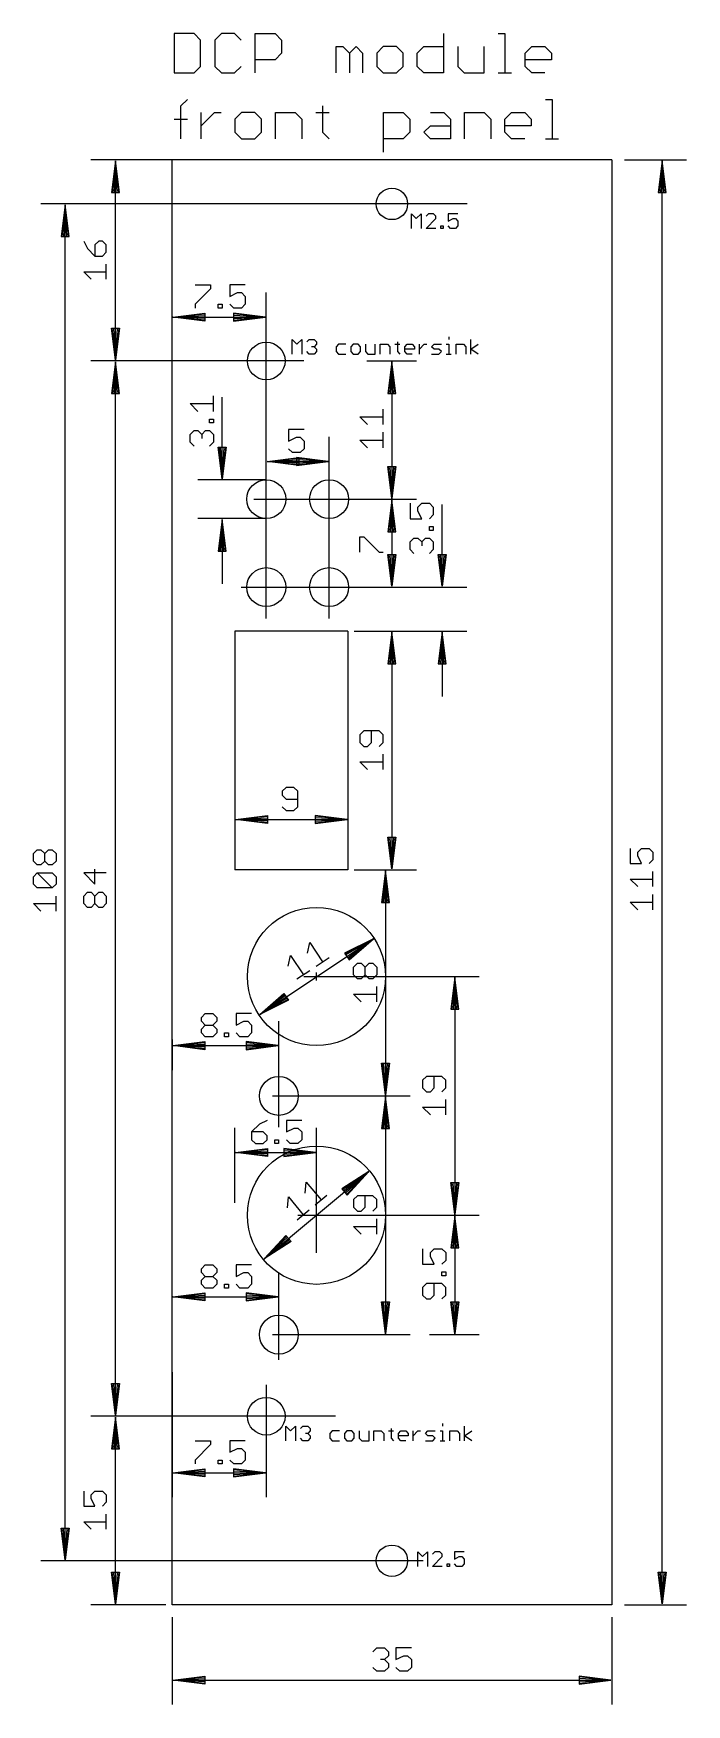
# Model space of a CAD drawing. Extents: x -11 to 144, y -8 to 125.
# Drawn here: x -11 to 41, y -8 to 125.1 of the extents above; entities that cross this region are included whole.
import ezdxf

# ---------------------------------------------------------------- set-up
doc = ezdxf.new("R2010")
doc.units = 0
doc.header["$MEASUREMENT"] = 0
for name, color, linetype, true_color in [('114', 253, 'Continuous', 0xadadad), ('20', 7, 'Continuous', 0xffffff), ('47', 140, 'Continuous', 0x00bfff)]:
    doc.layers.add(name, color=color, linetype=linetype, true_color=true_color)

msp = doc.modelspace()

# ---------------------------------------------------------------- linework, layer by layer
at = {"layer": '114'}
for p, q in [((0.1778, 125.0749), (0.1778, 121.9278)), ((1.7513, 125.0749), (0.1778, 125.0749)), ((2.2759, 124.5504), (1.7513, 125.0749)), ((3.9251, 125.0749), (3.4006, 124.5504)), ((4.9741, 125.0749), (3.9251, 125.0749)), ((5.4986, 124.5504), (4.9741, 125.0749)), ((6.6233, 121.9278), (6.6233, 125.0749)), ((6.6233, 125.0749), (8.1968, 125.0749)), ((8.1968, 125.0749), (8.7214, 124.5504)), ((21.6124, 125.0749), (21.6124, 121.9278)), ((25.9598, 125.0749), (26.4843, 125.0749)), ((26.4843, 125.0749), (26.4843, 121.9278)), ((2.2759, 122.4523), (2.2759, 124.5504)), ((3.4006, 124.5504), (3.4006, 122.4523)), ((8.7214, 124.5504), (8.7214, 123.5013)), ((13.0688, 121.9278), (13.0688, 124.0259)), ((13.0688, 124.0259), (13.5933, 124.0259)), ((13.5933, 124.0259), (14.1178, 123.5013)), ((14.1178, 123.5013), (14.6424, 124.0259)), ((14.6424, 124.0259), (15.1669, 123.5013)), ((16.8161, 124.0259), (16.2916, 123.5013)), ((17.8651, 124.0259), (16.8161, 124.0259)), ((18.3896, 123.5013), (17.8651, 124.0259)), ((19.5143, 123.5013), (20.0388, 124.0259)), ((20.0388, 124.0259), (21.6124, 124.0259)), ((22.7371, 124.0259), (22.7371, 122.4523)), ((24.8351, 121.9278), (24.8351, 124.0259)), ((28.1083, 123.5013), (28.6328, 124.0259)), ((28.6328, 124.0259), (29.6819, 124.0259)), ((29.6819, 124.0259), (30.2064, 123.5013)), ((1.7513, 121.9278), (2.2759, 122.4523)), ((3.4006, 122.4523), (3.9251, 121.9278)), ((4.9741, 121.9278), (5.4986, 122.4523)), ((8.1968, 122.9768), (6.6233, 122.9768)), ((8.7214, 123.5013), (8.1968, 122.9768)), ((14.1178, 123.5013), (14.1178, 121.9278)), ((15.1669, 123.5013), (15.1669, 121.9278)), ((16.2916, 123.5013), (16.2916, 122.4523)), ((16.2916, 122.4523), (16.8161, 121.9278)), ((17.8651, 121.9278), (18.3896, 122.4523)), ((18.3896, 122.4523), (18.3896, 123.5013)), ((19.5143, 122.4523), (19.5143, 123.5013)), ((20.0388, 121.9278), (19.5143, 122.4523)), ((22.7371, 122.4523), (23.2616, 121.9278)), ((28.1083, 122.4523), (28.1083, 123.5013)), ((30.2064, 122.9768), (28.1083, 122.9768)), ((28.6328, 121.9278), (28.1083, 122.4523)), ((30.2064, 123.5013), (30.2064, 122.9768)), ((0.1778, 121.9278), (1.7513, 121.9278)), ((3.9251, 121.9278), (4.9741, 121.9278)), ((16.8161, 121.9278), (17.8651, 121.9278)), ((21.6124, 121.9278), (20.0388, 121.9278)), ((23.2616, 121.9278), (24.8351, 121.9278)), ((25.9598, 121.9278), (27.0089, 121.9278)), ((29.6819, 121.9278), (28.6328, 121.9278)), ((0.7023, 119.3004), (1.2268, 119.8249)), ((29.7197, 119.8249), (30.2442, 119.8249)), ((30.2442, 119.8249), (30.2442, 116.6778)), ((0.7023, 116.6778), (0.7023, 119.3004)), ((2.3263, 116.6778), (2.3263, 118.7759)), ((2.3263, 117.7268), (3.3753, 118.7759)), ((3.3753, 118.7759), (3.8998, 118.7759)), ((5.5364, 118.7759), (5.0119, 118.2513)), ((6.5855, 118.7759), (5.5364, 118.7759)), ((7.11, 118.2513), (6.5855, 118.7759)), ((8.2347, 116.6778), (8.2347, 118.7759)), ((8.2347, 118.7759), (9.8082, 118.7759)), ((9.8082, 118.7759), (10.3327, 118.2513)), ((11.4574, 118.7759), (12.5065, 118.7759)), ((11.9819, 119.3004), (11.9819, 117.2023)), ((16.8287, 115.6288), (16.8287, 118.7759)), ((16.8287, 118.7759), (18.4022, 118.7759)), ((18.4022, 118.7759), (18.9267, 118.2513)), ((20.576, 118.7759), (21.625, 118.7759)), ((21.625, 118.7759), (22.1495, 118.2513)), ((23.2742, 116.6778), (23.2742, 118.7759)), ((23.2742, 118.7759), (24.8477, 118.7759)), ((24.8477, 118.7759), (25.3723, 118.2513)), ((26.4969, 118.2513), (27.0215, 118.7759)), ((27.0215, 118.7759), (28.0705, 118.7759)), ((28.0705, 118.7759), (28.595, 118.2513)), ((0.1778, 118.2513), (1.2268, 118.2513)), ((5.0119, 118.2513), (5.0119, 117.2023)), ((5.0119, 117.2023), (5.5364, 116.6778)), ((6.5855, 116.6778), (7.11, 117.2023)), ((7.11, 117.2023), (7.11, 118.2513)), ((10.3327, 118.2513), (10.3327, 116.6778)), ((11.9819, 117.2023), (12.5065, 116.6778)), ((18.9267, 117.2023), (18.4022, 116.6778)), ((18.9267, 118.2513), (18.9267, 117.2023)), ((20.0514, 117.2023), (20.576, 117.7268)), ((20.576, 116.6778), (20.0514, 117.2023)), ((20.576, 117.7268), (22.1495, 117.7268)), ((22.1495, 118.2513), (22.1495, 116.6778)), ((25.3723, 118.2513), (25.3723, 116.6778)), ((26.4969, 117.2023), (26.4969, 118.2513)), ((28.595, 117.7268), (26.4969, 117.7268)), ((27.0215, 116.6778), (26.4969, 117.2023)), ((28.595, 118.2513), (28.595, 117.7268)), ((5.5364, 116.6778), (6.5855, 116.6778)), ((18.4022, 116.6778), (16.8287, 116.6778)), ((22.1495, 116.6778), (20.576, 116.6778)), ((28.0705, 116.6778), (27.0215, 116.6778)), ((29.7197, 116.6778), (30.7687, 116.6778))]:
    msp.add_line(p, q, dxfattribs=at)
at = {"layer": '20'}
for p, q in [((0, 0), (0, 115)), ((35, 115), (0, 115)), ((35, 115), (35, 0)), ((14, 77.5), (5, 77.5)), ((5, 77.5), (5, 58.5)), ((14, 77.5), (14, 58.5)), ((14, 58.5), (5, 58.5)), ((35, 0), (0, 0))]:
    msp.add_line(p, q, dxfattribs=at)
for centre, radius in [((17.5, 111.5), 1.25), ((7.5, 99), 1.5), ((7.5, 88), 1.55), ((12.5, 88), 1.55), ((7.5, 81), 1.55), ((12.5, 81), 1.55), ((11.5, 50), 5.5), ((8.5, 40.5), 1.55), ((11.5, 31), 5.5), ((8.5, 21.5), 1.55), ((7.5, 15), 1.5), ((17.5, 3.5), 1.25)]:
    msp.add_circle(centre, radius, dxfattribs=at)
at = {"layer": '47'}
for p, q in [((6.5, 115), (-6.45, 115)), ((-4.5, 114.935), (-4.8192, 112.4)), ((-4.5, 114.935), (-4.76, 112.4)), ((-4.5, 114.935), (-4.63, 112.4)), ((-4.5, 99.065), (-4.5, 114.935)), ((-4.1808, 112.4), (-4.5, 114.935)), ((-4.37, 112.4), (-4.5, 114.935)), ((-4.24, 112.4), (-4.5, 114.935)), ((36, 115), (40.95, 115)), ((39, 114.935), (38.6808, 112.4)), ((39, 114.935), (38.74, 112.4)), ((39, 114.935), (38.87, 112.4)), ((39, 0.065), (39, 114.935)), ((39.3192, 112.4), (39, 114.935)), ((39.13, 112.4), (39, 114.935)), ((39.26, 112.4), (39, 114.935)), ((-4.8192, 112.4), (-4.1808, 112.4)), ((38.6808, 112.4), (39.3192, 112.4)), ((23.5, 111.5), (-10.45, 111.5)), ((-8.5, 111.435), (-8.8192, 108.9)), ((-8.5, 111.435), (-8.76, 108.9)), ((-8.5, 111.435), (-8.63, 108.9)), ((-8.5, 3.565), (-8.5, 111.435)), ((-8.1808, 108.9), (-8.5, 111.435)), ((-8.37, 108.9), (-8.5, 111.435)), ((-8.24, 108.9), (-8.5, 111.435)), ((19.0508, 109.5508), (19.0508, 110.7202)), ((19.0508, 110.7202), (19.4406, 110.3304)), ((19.4406, 110.3304), (19.8304, 110.7202)), ((19.8304, 110.7202), (19.8304, 109.5508)), ((20.4151, 110.7202), (20.2202, 110.5253)), ((20.8049, 110.7202), (20.4151, 110.7202)), ((20.9998, 110.5253), (20.8049, 110.7202)), ((20.9998, 110.3304), (20.9998, 110.5253)), ((22.7539, 110.7202), (21.9743, 110.7202)), ((21.9743, 110.7202), (21.9743, 110.1355)), ((20.2202, 109.5508), (20.9998, 110.3304)), ((20.9998, 109.5508), (20.2202, 109.5508)), ((21.3896, 109.5508), (21.3896, 109.7457)), ((21.3896, 109.7457), (21.5845, 109.7457)), ((21.5845, 109.5508), (21.3896, 109.5508)), ((21.5845, 109.7457), (21.5845, 109.5508)), ((21.9743, 110.1355), (22.3641, 110.3304)), ((22.1692, 109.5508), (21.9743, 109.7457)), ((22.559, 109.5508), (22.1692, 109.5508)), ((22.3641, 110.3304), (22.559, 110.3304)), ((22.559, 110.3304), (22.7539, 110.1355)), ((22.7539, 109.7457), (22.559, 109.5508)), ((22.7539, 110.1355), (22.7539, 109.7457)), ((-8.8192, 108.9), (-8.1808, 108.9)), ((-7.0299, 108.5488), (-6.7302, 107.9494)), ((-6.7302, 107.9494), (-6.1308, 107.3499)), ((-5.831, 108.5488), (-6.1308, 108.2491)), ((-6.1308, 108.2491), (-6.1308, 107.3499)), ((-5.5313, 108.5488), (-5.831, 108.5488)), ((-5.2316, 108.2491), (-5.5313, 108.5488)), ((-5.2316, 107.6496), (-5.2316, 108.2491)), ((-6.1308, 107.3499), (-5.5313, 107.3499)), ((-5.5313, 107.3499), (-5.2316, 107.6496)), ((-5.2316, 105.5083), (-5.2316, 106.7072)), ((-6.4305, 105.5083), (-7.0299, 106.1078)), ((-7.0299, 106.1078), (-5.2316, 106.1078)), ((0, 89.5), (0, 104.45)), ((1.8357, 105.0554), (3.0685, 105.0554)), ((3.0685, 104.7472), (1.8357, 103.5144)), ((3.0685, 105.0554), (3.0685, 104.7472)), ((5.8309, 105.0554), (4.5981, 105.0554)), ((4.5981, 105.0554), (4.5981, 104.1308)), ((4.5981, 104.1308), (5.2145, 104.439)), ((5.2145, 104.439), (5.5227, 104.439)), ((5.5227, 104.439), (5.8309, 104.1308)), ((5.8309, 104.1308), (5.8309, 103.5144)), ((7.5, 78.5), (7.5, 104.45)), ((0.065, 102.5), (2.6, 102.8192)), ((0.065, 102.5), (2.6, 102.76)), ((0.065, 102.5), (2.6, 102.63)), ((0.065, 102.5), (7.435, 102.5)), ((2.6, 102.1808), (0.065, 102.5)), ((2.6, 102.37), (0.065, 102.5)), ((2.6, 102.24), (0.065, 102.5)), ((1.8357, 103.5144), (1.8357, 103.2062)), ((2.6, 102.8192), (2.6, 102.1808)), ((3.6773, 103.2062), (3.6773, 103.5144)), ((3.6773, 103.5144), (3.9855, 103.5144)), ((3.9855, 103.2062), (3.6773, 103.2062)), ((3.9855, 103.5144), (3.9855, 103.2062)), ((4.9063, 103.2062), (4.5981, 103.5144)), ((7.435, 102.5), (4.9, 102.8192)), ((4.9, 102.8192), (4.9, 102.1808)), ((7.435, 102.5), (4.9, 102.76)), ((7.435, 102.5), (4.9, 102.63)), ((4.9, 102.1808), (7.435, 102.5)), ((4.9, 102.37), (7.435, 102.5)), ((4.9, 102.24), (7.435, 102.5)), ((5.5227, 103.2062), (4.9063, 103.2062)), ((5.8309, 103.5144), (5.5227, 103.2062)), ((-4.5, 99.065), (-4.8192, 101.6)), ((-4.8192, 101.6), (-4.1808, 101.6)), ((-4.5, 99.065), (-4.76, 101.6)), ((-4.5, 99.065), (-4.63, 101.6)), ((-4.1808, 101.6), (-4.5, 99.065)), ((-4.37, 101.6), (-4.5, 99.065)), ((-4.24, 101.6), (-4.5, 99.065)), ((9.5508, 99.5508), (9.5508, 100.7202)), ((9.5508, 100.7202), (9.9406, 100.3304)), ((9.9406, 100.3304), (10.3304, 100.7202)), ((10.3304, 100.7202), (10.3304, 99.5508)), ((10.7202, 100.5253), (10.9151, 100.7202)), ((10.9151, 100.7202), (11.3049, 100.7202)), ((11.3049, 100.1355), (11.11, 100.1355)), ((11.3049, 100.7202), (11.4998, 100.5253)), ((11.4998, 100.3304), (11.3049, 100.1355)), ((11.3049, 100.1355), (11.4998, 99.9406)), ((11.4998, 100.5253), (11.4998, 100.3304)), ((11.4998, 99.9406), (11.4998, 99.7457)), ((13.2539, 100.3304), (13.059, 100.1355)), ((13.059, 100.1355), (13.059, 99.7457)), ((13.8386, 100.3304), (13.2539, 100.3304)), ((14.4233, 100.3304), (14.2284, 100.1355)), ((14.2284, 100.1355), (14.2284, 99.7457)), ((14.8131, 100.3304), (14.4233, 100.3304)), ((15.008, 100.1355), (14.8131, 100.3304)), ((15.008, 99.7457), (15.008, 100.1355)), ((15.3978, 100.3304), (15.3978, 99.7457)), ((16.1774, 99.5508), (16.1774, 100.3304)), ((16.5672, 99.5508), (16.5672, 100.3304)), ((16.5672, 100.3304), (17.1519, 100.3304)), ((17.1519, 100.3304), (17.3468, 100.1355)), ((17.3468, 100.1355), (17.3468, 99.5508)), ((17.7366, 100.3304), (18.1264, 100.3304)), ((17.9315, 100.5253), (17.9315, 99.7457)), ((18.5162, 100.1355), (18.7111, 100.3304)), ((18.5162, 99.7457), (18.5162, 100.1355)), ((19.2958, 99.9406), (18.5162, 99.9406)), ((18.7111, 100.3304), (19.1009, 100.3304)), ((19.1009, 100.3304), (19.2958, 100.1355)), ((19.2958, 100.1355), (19.2958, 99.9406)), ((19.6856, 99.5508), (19.6856, 100.3304)), ((19.6856, 99.9406), (20.0754, 100.3304)), ((20.0754, 100.3304), (20.2703, 100.3304)), ((20.6601, 100.1355), (20.855, 100.3304)), ((20.855, 99.9406), (20.6601, 100.1355)), ((20.855, 100.3304), (21.4397, 100.3304)), ((21.2448, 99.9406), (20.855, 99.9406)), ((21.4397, 99.7457), (21.2448, 99.9406)), ((21.8295, 100.3304), (22.0244, 100.3304)), ((22.0244, 100.9151), (22.0244, 100.7202)), ((22.0244, 100.3304), (22.0244, 99.5508)), ((22.6091, 99.5508), (22.6091, 100.3304)), ((22.6091, 100.3304), (23.1938, 100.3304)), ((23.1938, 100.3304), (23.3887, 100.1355)), ((23.3887, 100.1355), (23.3887, 99.5508)), ((23.7785, 99.5508), (23.7785, 100.7202)), ((23.7785, 99.9406), (24.3632, 100.3304)), ((24.3632, 99.5508), (23.7785, 99.9406)), ((5, 99), (-6.45, 99)), ((10.5, 99), (-6.45, 99)), ((-4.5, 98.935), (-4.8192, 96.4)), ((-4.5, 98.935), (-4.76, 96.4)), ((-4.5, 98.935), (-4.63, 96.4)), ((-4.5, 15.065), (-4.5, 98.935)), ((-4.1808, 96.4), (-4.5, 98.935)), ((-4.37, 96.4), (-4.5, 98.935)), ((-4.24, 96.4), (-4.5, 98.935)), ((10.9151, 99.5508), (10.7202, 99.7457)), ((11.3049, 99.5508), (10.9151, 99.5508)), ((11.4998, 99.7457), (11.3049, 99.5508)), ((13.059, 99.7457), (13.2539, 99.5508)), ((13.2539, 99.5508), (13.8386, 99.5508)), ((14.2284, 99.7457), (14.4233, 99.5508)), ((14.4233, 99.5508), (14.8131, 99.5508)), ((14.8131, 99.5508), (15.008, 99.7457)), ((15.3978, 99.7457), (15.5927, 99.5508)), ((15.5, 99), (19.45, 99)), ((15.5927, 99.5508), (16.1774, 99.5508)), ((17.5, 98.935), (17.1808, 96.4)), ((17.5, 98.935), (17.24, 96.4)), ((17.5, 98.935), (17.37, 96.4)), ((17.5, 98.935), (17.5, 88.065)), ((17.8192, 96.4), (17.5, 98.935)), ((17.63, 96.4), (17.5, 98.935)), ((17.76, 96.4), (17.5, 98.935)), ((17.9315, 99.7457), (18.1264, 99.5508)), ((18.7111, 99.5508), (18.5162, 99.7457)), ((19.1009, 99.5508), (18.7111, 99.5508)), ((20.6601, 99.5508), (21.2448, 99.5508)), ((21.2448, 99.5508), (21.4397, 99.7457)), ((21.8295, 99.5508), (22.2193, 99.5508)), ((-4.8192, 96.4), (-4.1808, 96.4)), ((3.2938, 94.9886), (3.2938, 96.2213)), ((4, 89.615), (4, 96.1309)), ((17.1808, 96.4), (17.8192, 96.4)), ((2.061, 94.9886), (1.4446, 95.6049)), ((1.4446, 95.6049), (3.2938, 95.6049)), ((15.561, 93.9361), (14.9446, 94.5525)), ((14.9446, 94.5525), (16.7938, 94.5525)), ((16.7938, 93.9361), (16.7938, 95.1689)), ((1.4446, 93.1508), (1.7528, 93.459)), ((1.4446, 92.5344), (1.4446, 93.1508)), ((1.7528, 93.459), (2.061, 93.459)), ((2.061, 93.459), (2.3692, 93.1508)), ((2.3692, 93.1508), (2.6774, 93.459)), ((2.3692, 93.1508), (2.3692, 92.8426)), ((2.6774, 93.459), (2.9856, 93.459)), ((2.9856, 94.0678), (2.9856, 94.376)), ((2.9856, 94.376), (3.2938, 94.376)), ((3.2938, 94.0678), (2.9856, 94.0678)), ((2.9856, 93.459), (3.2938, 93.1508)), ((3.2938, 94.376), (3.2938, 94.0678)), ((3.2938, 93.1508), (3.2938, 92.5344)), ((10.5101, 93.5554), (9.2773, 93.5554)), ((9.2773, 93.5554), (9.2773, 92.6308)), ((16.7938, 92.0945), (16.7938, 93.3273)), ((1.7528, 92.2262), (1.4446, 92.5344)), ((3.2938, 92.5344), (2.9856, 92.2262)), ((4, 89.615), (3.6808, 92.15)), ((3.6808, 92.15), (4.3192, 92.15)), ((4, 89.615), (3.74, 92.15)), ((4, 89.615), (3.87, 92.15)), ((4.3192, 92.15), (4, 89.615)), ((4.13, 92.15), (4, 89.615)), ((4.26, 92.15), (4, 89.615)), ((7.5, 90), (7.5, 92.95)), ((9.2773, 92.6308), (9.8937, 92.939)), ((9.5855, 91.7062), (9.2773, 92.0144)), ((9.8937, 92.939), (10.2019, 92.939)), ((10.2019, 92.939), (10.5101, 92.6308)), ((10.5101, 92.0144), (10.2019, 91.7062)), ((10.5101, 92.6308), (10.5101, 92.0144)), ((12.5, 78.5), (12.5, 92.95)), ((15.561, 92.0945), (14.9446, 92.7109)), ((14.9446, 92.7109), (16.7938, 92.7109)), ((7.565, 91), (10.1, 91.3192)), ((7.565, 91), (10.1, 91.26)), ((7.565, 91), (10.1, 91.13)), ((7.565, 91), (12.435, 91)), ((10.1, 90.6808), (7.565, 91)), ((10.1, 90.87), (7.565, 91)), ((10.1, 90.74), (7.565, 91)), ((10.2019, 91.7062), (9.5855, 91.7062)), ((12.435, 91), (9.9, 91.3192)), ((9.9, 91.3192), (9.9, 90.6808)), ((12.435, 91), (9.9, 91.26)), ((12.435, 91), (9.9, 91.13)), ((9.9, 90.6808), (12.435, 91)), ((9.9, 90.87), (12.435, 91)), ((9.9, 90.74), (12.435, 91)), ((10.1, 91.3192), (10.1, 90.6808)), ((17.5, 88.065), (17.1808, 90.6)), ((17.1808, 90.6), (17.8192, 90.6)), ((17.5, 88.065), (17.24, 90.6)), ((17.5, 88.065), (17.37, 90.6)), ((17.8192, 90.6), (17.5, 88.065)), ((17.63, 90.6), (17.5, 88.065)), ((17.76, 90.6), (17.5, 88.065)), ((7.5, 89.55), (2.05, 89.55)), ((6.5, 88), (19.45, 88)), ((7.1808, 88), (7.8192, 88)), ((7.5, 87.6808), (7.5, 88.3192)), ((15.5, 88), (19.45, 88)), ((17.5, 87.935), (17.1808, 85.4)), ((17.5, 87.935), (17.24, 85.4)), ((17.5, 87.935), (17.37, 85.4)), ((17.5, 87.935), (17.5, 81.065)), ((17.8192, 85.4), (17.5, 87.935)), ((17.63, 85.4), (17.5, 87.935)), ((17.76, 85.4), (17.5, 87.935)), ((18.9446, 87.6713), (18.9446, 86.4386)), ((19.561, 87.3631), (19.8692, 87.6713)), ((19.561, 87.0549), (19.561, 87.3631)), ((19.8692, 86.4386), (19.561, 87.0549)), ((19.8692, 87.6713), (20.4856, 87.6713)), ((20.4856, 87.6713), (20.7938, 87.3631)), ((20.7938, 86.7468), (20.4856, 86.4386)), ((20.7938, 87.3631), (20.7938, 86.7468)), ((21.5, 81.065), (21.5, 87.5809)), ((7.5, 86.45), (2.05, 86.45)), ((4, 86.385), (3.6808, 83.85)), ((4, 86.385), (3.74, 83.85)), ((4, 86.385), (3.87, 83.85)), ((4, 86.385), (4, 81.25)), ((4.3192, 83.85), (4, 86.385)), ((4.13, 83.85), (4, 86.385)), ((4.26, 83.85), (4, 86.385)), ((17.1808, 85.4), (17.8192, 85.4)), ((18.9446, 86.4386), (19.8692, 86.4386)), ((20.4856, 85.5178), (20.4856, 85.826)), ((20.4856, 85.826), (20.7938, 85.826)), ((20.7938, 85.5178), (20.4856, 85.5178)), ((20.7938, 85.826), (20.7938, 85.5178)), ((3.6808, 83.85), (4.3192, 83.85)), ((14.9446, 83.7773), (14.9446, 85.0101)), ((14.9446, 85.0101), (15.2528, 85.0101)), ((15.2528, 85.0101), (16.4856, 83.7773)), ((18.9446, 84.6008), (19.2528, 84.909)), ((18.9446, 83.9844), (18.9446, 84.6008)), ((19.2528, 83.6762), (18.9446, 83.9844)), ((19.2528, 84.909), (19.561, 84.909)), ((19.561, 84.909), (19.8692, 84.6008)), ((19.8692, 84.6008), (20.1774, 84.909)), ((19.8692, 84.6008), (19.8692, 84.2926)), ((20.1774, 84.909), (20.4856, 84.909)), ((20.4856, 84.909), (20.7938, 84.6008)), ((20.7938, 83.9844), (20.4856, 83.6762)), ((20.7938, 84.6008), (20.7938, 83.9844)), ((16.4856, 83.7773), (16.7938, 83.7773)), ((17.5, 81.065), (17.1808, 83.6)), ((17.1808, 83.6), (17.8192, 83.6)), ((17.5, 81.065), (17.24, 83.6)), ((17.5, 81.065), (17.37, 83.6)), ((17.8192, 83.6), (17.5, 81.065)), ((17.63, 83.6), (17.5, 81.065)), ((17.76, 83.6), (17.5, 81.065)), ((21.5, 81.065), (21.1808, 83.6)), ((21.1808, 83.6), (21.8192, 83.6)), ((21.5, 81.065), (21.24, 83.6)), ((21.5, 81.065), (21.37, 83.6)), ((21.8192, 83.6), (21.5, 81.065)), ((21.63, 83.6), (21.5, 81.065)), ((21.76, 83.6), (21.5, 81.065)), ((5.5, 81), (19.45, 81)), ((15.5, 81), (23.45, 81)), ((14.5, 77.5), (23.45, 77.5)), ((15.5, 77.5), (19.45, 77.5)), ((17.5, 77.435), (17.1808, 74.9)), ((17.5, 77.435), (17.24, 74.9)), ((17.5, 77.435), (17.37, 74.9)), ((17.5, 77.435), (17.5, 58.565)), ((17.8192, 74.9), (17.5, 77.435)), ((17.63, 74.9), (17.5, 77.435)), ((17.76, 74.9), (17.5, 77.435)), ((21.5, 77.435), (21.1808, 74.9)), ((21.5, 77.435), (21.24, 74.9)), ((21.5, 77.435), (21.37, 74.9)), ((21.5, 77.435), (21.5, 72.3)), ((21.8192, 74.9), (21.5, 77.435)), ((21.63, 74.9), (21.5, 77.435)), ((21.76, 74.9), (21.5, 77.435)), ((17.1808, 74.9), (17.8192, 74.9)), ((21.1808, 74.9), (21.8192, 74.9)), ((15.2528, 69.5573), (14.9446, 69.2491)), ((14.9446, 69.2491), (14.9446, 68.6327)), ((16.4856, 69.5573), (15.2528, 69.5573)), ((15.8692, 68.6327), (15.8692, 69.5573)), ((16.7938, 69.2491), (16.4856, 69.5573)), ((16.7938, 68.6327), (16.7938, 69.2491)), ((14.9446, 68.6327), (15.2528, 68.3245)), ((15.2528, 68.3245), (15.561, 68.3245)), ((15.561, 68.3245), (15.8692, 68.6327)), ((16.4856, 68.3245), (16.7938, 68.6327)), ((15.561, 66.4829), (14.9446, 67.0993)), ((14.9446, 67.0993), (16.7938, 67.0993)), ((16.7938, 66.4829), (16.7938, 67.7157)), ((5, 65.5), (5, 60.55)), ((14, 65.5), (14, 60.55)), ((9.0855, 65.0554), (8.7773, 64.7472)), ((8.7773, 64.7472), (8.7773, 64.439)), ((8.7773, 64.439), (9.0855, 64.1308)), ((9.7019, 65.0554), (9.0855, 65.0554)), ((9.0855, 64.1308), (10.0101, 64.1308)), ((10.0101, 64.7472), (9.7019, 65.0554)), ((10.0101, 63.5144), (10.0101, 64.7472)), ((5.065, 62.5), (7.6, 62.8192)), ((5.065, 62.5), (7.6, 62.76)), ((5.065, 62.5), (7.6, 62.63)), ((7.6, 62.8192), (7.6, 62.1808)), ((8.7773, 63.5144), (9.0855, 63.2062)), ((9.0855, 63.2062), (9.7019, 63.2062)), ((9.7019, 63.2062), (10.0101, 63.5144)), ((13.935, 62.5), (11.4, 62.8192)), ((11.4, 62.8192), (11.4, 62.1808)), ((13.935, 62.5), (11.4, 62.76)), ((13.935, 62.5), (11.4, 62.63)), ((5.065, 62.5), (13.935, 62.5)), ((7.6, 62.1808), (5.065, 62.5)), ((7.6, 62.37), (5.065, 62.5)), ((7.6, 62.24), (5.065, 62.5)), ((11.4, 62.1808), (13.935, 62.5)), ((11.4, 62.37), (13.935, 62.5)), ((11.4, 62.24), (13.935, 62.5)), ((-11.0299, 59.7918), (-10.7302, 60.0915)), ((-10.7302, 60.0915), (-10.4305, 60.0915)), ((-10.4305, 60.0915), (-10.1308, 59.7918)), ((-10.1308, 59.7918), (-9.831, 60.0915)), ((-9.831, 60.0915), (-9.5313, 60.0915)), ((-9.5313, 60.0915), (-9.2316, 59.7918)), ((17.5, 58.565), (17.1808, 61.1)), ((17.1808, 61.1), (17.8192, 61.1)), ((17.5, 58.565), (17.24, 61.1)), ((17.5, 58.565), (17.37, 61.1)), ((17.8192, 61.1), (17.5, 58.565)), ((17.63, 61.1), (17.5, 58.565)), ((17.76, 61.1), (17.5, 58.565)), ((36.4701, 60.2031), (36.4701, 59.0042)), ((37.0695, 59.9034), (37.3692, 60.2031)), ((37.0695, 59.6036), (37.0695, 59.9034)), ((37.3692, 60.2031), (37.9687, 60.2031)), ((37.9687, 60.2031), (38.2684, 59.9034)), ((38.2684, 59.9034), (38.2684, 59.3039)), ((-11.0299, 59.1923), (-11.0299, 59.7918)), ((-10.7302, 58.8926), (-11.0299, 59.1923)), ((-10.4305, 58.8926), (-10.7302, 58.8926)), ((-10.1308, 59.1923), (-10.4305, 58.8926)), ((-10.1308, 59.1923), (-10.1308, 59.7918)), ((-9.831, 58.8926), (-10.1308, 59.1923)), ((-9.5313, 58.8926), (-9.831, 58.8926)), ((-9.2316, 59.1923), (-9.5313, 58.8926)), ((-9.2316, 59.7918), (-9.2316, 59.1923)), ((-6.1308, 57.3499), (-6.1308, 58.5488)), ((36.4701, 59.0042), (37.3692, 59.0042)), ((37.3692, 59.0042), (37.0695, 59.6036)), ((38.2684, 59.3039), (37.9687, 59.0042)), ((-11.0299, 57.9502), (-10.7302, 58.2499)), ((-11.0299, 57.3508), (-11.0299, 57.9502)), ((-10.7302, 57.051), (-11.0299, 57.3508)), ((-10.7302, 58.2499), (-9.5313, 58.2499)), ((-9.5313, 57.051), (-10.7302, 58.2499)), ((-9.5313, 58.2499), (-9.2316, 57.9502)), ((-9.2316, 57.3508), (-9.5313, 57.051)), ((-9.2316, 57.9502), (-9.2316, 57.3508)), ((-5.2316, 58.2491), (-7.0299, 58.2491)), ((-7.0299, 58.2491), (-6.1308, 57.3499)), ((14.5, 58.5), (19.45, 58.5)), ((15.5, 58.5), (18.95, 58.5)), ((17, 58.435), (16.6808, 55.9)), ((17, 58.435), (16.74, 55.9)), ((17, 58.435), (16.87, 55.9)), ((17, 58.435), (17, 40.565)), ((17.3192, 55.9), (17, 58.435)), ((17.13, 55.9), (17, 58.435)), ((17.26, 55.9), (17, 58.435)), ((37.0695, 57.1626), (36.4701, 57.7621)), ((36.4701, 57.7621), (38.2684, 57.7621)), ((38.2684, 57.1626), (38.2684, 58.3615)), ((-9.5313, 57.051), (-10.7302, 57.051)), ((-9.2316, 55.2095), (-9.2316, 56.4084)), ((-7.0299, 56.4075), (-6.7302, 56.7072)), ((-7.0299, 55.8081), (-7.0299, 56.4075)), ((-6.7302, 56.7072), (-6.4305, 56.7072)), ((-6.4305, 56.7072), (-6.1308, 56.4075)), ((-6.1308, 56.4075), (-5.831, 56.7072)), ((-6.1308, 55.8081), (-6.1308, 56.4075)), ((-5.831, 56.7072), (-5.5313, 56.7072)), ((-5.5313, 56.7072), (-5.2316, 56.4075)), ((-5.2316, 56.4075), (-5.2316, 55.8081)), ((16.6808, 55.9), (17.3192, 55.9)), ((37.0695, 55.321), (36.4701, 55.9205)), ((36.4701, 55.9205), (38.2684, 55.9205)), ((38.2684, 55.321), (38.2684, 56.5199)), ((-10.4305, 55.2095), (-11.0299, 55.8089)), ((-11.0299, 55.8089), (-9.2316, 55.8089)), ((-6.7302, 55.5083), (-7.0299, 55.8081)), ((-6.4305, 55.5083), (-6.7302, 55.5083)), ((-6.1308, 55.8081), (-6.4305, 55.5083)), ((-5.831, 55.5083), (-6.1308, 55.8081)), ((-5.5313, 55.5083), (-5.831, 55.5083)), ((-5.2316, 55.8081), (-5.5313, 55.5083)), ((6.9778, 46.9852), (16.0222, 53.0148)), ((10.7869, 51.8554), (10.9577, 52.7102)), ((10.9577, 52.7102), (11.9837, 51.1718)), ((16.0222, 53.0148), (13.7359, 51.8743)), ((16.0222, 53.0148), (13.7687, 51.825)), ((16.0222, 53.0148), (13.8408, 51.7168)), ((13.9851, 51.5005), (16.0222, 53.0148)), ((14.0572, 51.3923), (16.0222, 53.0148)), ((14.09, 51.343), (16.0222, 53.0148)), ((16.0763, 53.0509), (16.0763, 53.0509)), ((9.2548, 50.8336), (9.4256, 51.6884)), ((9.4256, 51.6884), (10.4516, 50.15)), ((11.4709, 50.8298), (12.4965, 51.5138)), ((13.7359, 51.8743), (14.09, 51.343)), ((14.4446, 50.7491), (14.7528, 51.0573)), ((14.4446, 50.1327), (14.4446, 50.7491)), ((14.7528, 51.0573), (15.061, 51.0573)), ((15.061, 51.0573), (15.3692, 50.7491)), ((15.3692, 50.7491), (15.6774, 51.0573)), ((15.3692, 50.1327), (15.3692, 50.7491)), ((15.6774, 51.0573), (15.9856, 51.0573)), ((15.9856, 51.0573), (16.2938, 50.7491)), ((16.2938, 50.7491), (16.2938, 50.1327)), ((9.9388, 49.808), (10.9644, 50.492)), ((10.5, 50), (24.45, 50)), ((11.1808, 50), (11.8192, 50)), ((11.5, 49.6808), (11.5, 50.3192)), ((14.7528, 49.8245), (14.4446, 50.1327)), ((15.061, 49.8245), (14.7528, 49.8245)), ((15.3692, 50.1327), (15.061, 49.8245)), ((15.6774, 49.8245), (15.3692, 50.1327)), ((15.9856, 49.8245), (15.6774, 49.8245)), ((16.2938, 50.1327), (15.9856, 49.8245)), ((22.5, 49.935), (22.1808, 47.4)), ((22.5, 49.935), (22.24, 47.4)), ((22.5, 49.935), (22.37, 47.4)), ((22.5, 49.935), (22.5, 31.065)), ((22.8192, 47.4), (22.5, 49.935)), ((22.63, 47.4), (22.5, 49.935)), ((22.76, 47.4), (22.5, 49.935)), ((6.9778, 46.9852), (8.91, 48.657)), ((6.9778, 46.9852), (8.9428, 48.6077)), ((6.9778, 46.9852), (9.0149, 48.4995)), ((9.1592, 48.2832), (6.9778, 46.9852)), ((9.2313, 48.175), (6.9778, 46.9852)), ((9.2641, 48.1257), (6.9778, 46.9852)), ((8.91, 48.657), (9.2641, 48.1257)), ((15.061, 47.9829), (14.4446, 48.5993)), ((14.4446, 48.5993), (16.2938, 48.5993)), ((16.2938, 47.9829), (16.2938, 49.2157)), ((2.3357, 46.7472), (2.6439, 47.0554)), ((2.3357, 46.439), (2.3357, 46.7472)), ((2.6439, 47.0554), (3.2603, 47.0554)), ((3.2603, 47.0554), (3.5685, 46.7472)), ((3.5685, 46.7472), (3.5685, 46.439)), ((6.3309, 47.0554), (5.0981, 47.0554)), ((5.0981, 47.0554), (5.0981, 46.1308)), ((6.9237, 46.9492), (6.9237, 46.9492)), ((22.1808, 47.4), (22.8192, 47.4)), ((2.6439, 46.1308), (2.3357, 46.439)), ((2.3357, 45.8226), (2.6439, 46.1308)), ((2.3357, 45.5144), (2.3357, 45.8226)), ((2.6439, 45.2062), (2.3357, 45.5144)), ((2.6439, 46.1308), (3.2603, 46.1308)), ((3.5685, 46.439), (3.2603, 46.1308)), ((3.2603, 46.1308), (3.5685, 45.8226)), ((3.5685, 45.5144), (3.2603, 45.2062)), ((3.5685, 45.8226), (3.5685, 45.5144)), ((4.1773, 45.2062), (4.1773, 45.5144)), ((4.1773, 45.5144), (4.4855, 45.5144)), ((4.4855, 45.5144), (4.4855, 45.2062)), ((5.0981, 46.1308), (5.7145, 46.439)), ((5.4063, 45.2062), (5.0981, 45.5144)), ((5.7145, 46.439), (6.0227, 46.439)), ((6.0227, 46.439), (6.3309, 46.1308)), ((6.3309, 45.5144), (6.0227, 45.2062)), ((6.3309, 46.1308), (6.3309, 45.5144)), ((8.5, 38), (8.5, 46.45)), ((0, 45), (0, 42.55)), ((0.065, 44.5), (2.6, 44.8192)), ((0.065, 44.5), (2.6, 44.76)), ((0.065, 44.5), (2.6, 44.63)), ((0.065, 44.5), (8.435, 44.5)), ((2.6, 44.1808), (0.065, 44.5)), ((2.6, 44.37), (0.065, 44.5)), ((2.6, 44.24), (0.065, 44.5)), ((2.6, 44.8192), (2.6, 44.1808)), ((3.2603, 45.2062), (2.6439, 45.2062)), ((4.4855, 45.2062), (4.1773, 45.2062)), ((6.0227, 45.2062), (5.4063, 45.2062)), ((8.435, 44.5), (5.9, 44.8192)), ((5.9, 44.8192), (5.9, 44.1808)), ((8.435, 44.5), (5.9, 44.76)), ((8.435, 44.5), (5.9, 44.63)), ((5.9, 44.1808), (8.435, 44.5)), ((5.9, 44.37), (8.435, 44.5)), ((5.9, 44.24), (8.435, 44.5)), ((17, 40.565), (16.6808, 43.1)), ((16.6808, 43.1), (17.3192, 43.1)), ((17, 40.565), (16.74, 43.1)), ((17, 40.565), (16.87, 43.1)), ((17.3192, 43.1), (17, 40.565)), ((17.13, 43.1), (17, 40.565)), ((17.26, 43.1), (17, 40.565)), ((20.2528, 42.0573), (19.9446, 41.7491)), ((19.9446, 41.7491), (19.9446, 41.1327)), ((21.4856, 42.0573), (20.2528, 42.0573)), ((20.8692, 41.1327), (20.8692, 42.0573)), ((21.7938, 41.7491), (21.4856, 42.0573)), ((21.7938, 41.1327), (21.7938, 41.7491)), ((8, 40.5), (18.95, 40.5)), ((15.5, 40.5), (18.95, 40.5)), ((17, 40.435), (16.6808, 37.9)), ((17, 40.435), (16.74, 37.9)), ((17, 40.435), (16.87, 37.9)), ((17, 40.435), (17, 21.565)), ((17.3192, 37.9), (17, 40.435)), ((17.13, 37.9), (17, 40.435)), ((17.26, 37.9), (17, 40.435)), ((19.9446, 41.1327), (20.2528, 40.8245)), ((20.2528, 40.8245), (20.561, 40.8245)), ((20.561, 40.8245), (20.8692, 41.1327)), ((21.4856, 40.8245), (21.7938, 41.1327)), ((21.7938, 38.9829), (21.7938, 40.2157)), ((20.561, 38.9829), (19.9446, 39.5993)), ((19.9446, 39.5993), (21.7938, 39.5993)), ((5, 32), (5, 37.95)), ((6.9521, 38.2472), (6.3357, 37.6308)), ((6.3357, 37.6308), (6.3357, 37.0144)), ((7.2603, 37.6308), (6.3357, 37.6308)), ((7.5685, 38.5554), (6.9521, 38.2472)), ((7.5685, 37.3226), (7.2603, 37.6308)), ((7.5685, 37.0144), (7.5685, 37.3226)), ((10.3309, 38.5554), (9.0981, 38.5554)), ((9.0981, 38.5554), (9.0981, 37.6308)), ((9.0981, 37.6308), (9.7145, 37.939)), ((9.7145, 37.939), (10.0227, 37.939)), ((10.0227, 37.939), (10.3309, 37.6308)), ((10.3309, 37.6308), (10.3309, 37.0144)), ((11.5, 28), (11.5, 37.95)), ((16.6808, 37.9), (17.3192, 37.9)), ((5.065, 36), (7.6, 36.3192)), ((5.065, 36), (7.6, 36.26)), ((5.065, 36), (7.6, 36.13)), ((5.065, 36), (11.435, 36)), ((7.6, 35.6808), (5.065, 36)), ((7.6, 35.87), (5.065, 36)), ((7.6, 35.74), (5.065, 36)), ((6.3357, 37.0144), (6.6439, 36.7062)), ((6.6439, 36.7062), (7.2603, 36.7062)), ((7.2603, 36.7062), (7.5685, 37.0144)), ((7.6, 36.3192), (7.6, 35.6808)), ((8.1773, 36.7062), (8.1773, 37.0144)), ((8.1773, 37.0144), (8.4855, 37.0144)), ((8.4855, 36.7062), (8.1773, 36.7062)), ((8.4855, 37.0144), (8.4855, 36.7062)), ((11.435, 36), (8.9, 36.3192)), ((8.9, 36.3192), (8.9, 35.6808)), ((11.435, 36), (8.9, 36.26)), ((11.435, 36), (8.9, 36.13)), ((8.9, 35.6808), (11.435, 36)), ((8.9, 35.87), (11.435, 36)), ((8.9, 35.74), (11.435, 36)), ((9.4063, 36.7062), (9.0981, 37.0144)), ((10.0227, 36.7062), (9.4063, 36.7062)), ((10.3309, 37.0144), (10.0227, 36.7062)), ((7.3247, 27.5206), (15.6753, 34.4794)), ((10.5939, 32.7687), (10.6729, 33.6368)), ((10.6729, 33.6368), (11.8566, 32.2161)), ((15.6753, 34.4794), (13.5235, 33.1018)), ((15.6753, 34.4794), (13.5614, 33.0563)), ((15.6753, 34.4794), (13.6446, 32.9564)), ((13.8111, 32.7567), (15.6753, 34.4794)), ((13.8943, 32.6568), (15.6753, 34.4794)), ((13.9322, 32.6113), (15.6753, 34.4794)), ((15.7252, 34.521), (15.7252, 34.521)), ((22.5, 31.065), (22.1808, 33.6)), ((22.1808, 33.6), (22.8192, 33.6)), ((22.5, 31.065), (22.24, 33.6)), ((22.5, 31.065), (22.37, 33.6)), ((22.8192, 33.6), (22.5, 31.065)), ((22.63, 33.6), (22.5, 31.065)), ((22.76, 33.6), (22.5, 31.065)), ((9.1791, 31.5899), (9.2581, 32.458)), ((9.2581, 32.458), (10.4417, 31.0373)), ((11.383, 31.8215), (12.3302, 32.6107)), ((13.5235, 33.1018), (13.9322, 32.6113)), ((14.7528, 32.5573), (14.4446, 32.2491)), ((14.4446, 32.2491), (14.4446, 31.6327)), ((15.9856, 32.5573), (14.7528, 32.5573)), ((15.3692, 31.6327), (15.3692, 32.5573)), ((16.2938, 32.2491), (15.9856, 32.5573)), ((16.2938, 31.6327), (16.2938, 32.2491)), ((9.9682, 30.6427), (10.9153, 31.4319)), ((10, 31), (24.45, 31)), ((11.1808, 31), (11.8192, 31)), ((11.5, 30.6808), (11.5, 31.3192)), ((14.4446, 31.6327), (14.7528, 31.3245)), ((14.7528, 31.3245), (15.061, 31.3245)), ((15.061, 31.3245), (15.3692, 31.6327)), ((15.9856, 31.3245), (16.2938, 31.6327)), ((16.2938, 29.4829), (16.2938, 30.7157)), ((20, 31), (24.45, 31)), ((22.5, 30.935), (22.1808, 28.4)), ((22.5, 30.935), (22.24, 28.4)), ((22.5, 30.935), (22.37, 28.4)), ((22.5, 30.935), (22.5, 21.565)), ((22.8192, 28.4), (22.5, 30.935)), ((22.63, 28.4), (22.5, 30.935)), ((22.76, 28.4), (22.5, 30.935)), ((7.3247, 27.5206), (9.0678, 29.3887)), ((7.3247, 27.5206), (9.1057, 29.3432)), ((9.0678, 29.3887), (9.4765, 28.8982)), ((15.061, 29.4829), (14.4446, 30.0993)), ((14.4446, 30.0993), (16.2938, 30.0993)), ((7.3247, 27.5206), (9.1889, 29.2433)), ((9.3554, 29.0436), (7.3247, 27.5206)), ((9.4386, 28.9437), (7.3247, 27.5206)), ((9.4765, 28.8982), (7.3247, 27.5206)), ((19.9446, 28.3309), (19.9446, 27.0981)), ((20.561, 28.0227), (20.8692, 28.3309)), ((20.561, 27.7145), (20.561, 28.0227)), ((20.8692, 28.3309), (21.4856, 28.3309)), ((21.4856, 28.3309), (21.7938, 28.0227)), ((21.7938, 28.0227), (21.7938, 27.4063)), ((22.1808, 28.4), (22.8192, 28.4)), ((2.3357, 26.7472), (2.6439, 27.0554)), ((2.3357, 26.439), (2.3357, 26.7472)), ((2.6439, 27.0554), (3.2603, 27.0554)), ((3.2603, 27.0554), (3.5685, 26.7472)), ((3.5685, 26.7472), (3.5685, 26.439)), ((6.3309, 27.0554), (5.0981, 27.0554)), ((5.0981, 27.0554), (5.0981, 26.1308)), ((7.2748, 27.479), (7.2748, 27.479)), ((19.9446, 27.0981), (20.8692, 27.0981)), ((20.8692, 27.0981), (20.561, 27.7145)), ((21.7938, 27.4063), (21.4856, 27.0981)), ((0, 20.5), (0, 26.45)), ((2.6439, 26.1308), (2.3357, 26.439)), ((2.3357, 25.8226), (2.6439, 26.1308)), ((2.3357, 25.5144), (2.3357, 25.8226)), ((2.6439, 25.2062), (2.3357, 25.5144)), ((2.6439, 26.1308), (3.2603, 26.1308)), ((3.5685, 26.439), (3.2603, 26.1308)), ((3.2603, 26.1308), (3.5685, 25.8226)), ((3.5685, 25.5144), (3.2603, 25.2062)), ((3.5685, 25.8226), (3.5685, 25.5144)), ((4.1773, 25.2062), (4.1773, 25.5144)), ((4.1773, 25.5144), (4.4855, 25.5144)), ((4.4855, 25.5144), (4.4855, 25.2062)), ((5.0981, 26.1308), (5.7145, 26.439)), ((5.4063, 25.2062), (5.0981, 25.5144)), ((5.7145, 26.439), (6.0227, 26.439)), ((6.0227, 26.439), (6.3309, 26.1308)), ((6.3309, 25.5144), (6.0227, 25.2062)), ((6.3309, 26.1308), (6.3309, 25.5144)), ((8.5, 19.5), (8.5, 26.45)), ((20.2528, 25.5685), (19.9446, 25.2603)), ((21.4856, 25.5685), (20.2528, 25.5685)), ((20.8692, 24.6439), (20.8692, 25.5685)), ((21.4856, 26.1773), (21.4856, 26.4855)), ((21.4856, 26.4855), (21.7938, 26.4855)), ((21.7938, 26.1773), (21.4856, 26.1773)), ((21.7938, 25.2603), (21.4856, 25.5685)), ((21.7938, 26.4855), (21.7938, 26.1773)), ((0.065, 24.5), (2.6, 24.8192)), ((0.065, 24.5), (2.6, 24.76)), ((0.065, 24.5), (2.6, 24.63)), ((0.065, 24.5), (8.435, 24.5)), ((2.6, 24.1808), (0.065, 24.5)), ((2.6, 24.37), (0.065, 24.5)), ((2.6, 24.24), (0.065, 24.5)), ((2.6, 24.8192), (2.6, 24.1808)), ((3.2603, 25.2062), (2.6439, 25.2062)), ((4.4855, 25.2062), (4.1773, 25.2062)), ((6.0227, 25.2062), (5.4063, 25.2062)), ((8.435, 24.5), (5.9, 24.8192)), ((5.9, 24.8192), (5.9, 24.1808)), ((8.435, 24.5), (5.9, 24.76)), ((8.435, 24.5), (5.9, 24.63)), ((5.9, 24.1808), (8.435, 24.5)), ((5.9, 24.37), (8.435, 24.5)), ((5.9, 24.24), (8.435, 24.5)), ((17, 21.565), (16.6808, 24.1)), ((16.6808, 24.1), (17.3192, 24.1)), ((17, 21.565), (16.74, 24.1)), ((17, 21.565), (16.87, 24.1)), ((17.3192, 24.1), (17, 21.565)), ((17.13, 24.1), (17, 21.565)), ((17.26, 24.1), (17, 21.565)), ((19.9446, 25.2603), (19.9446, 24.6439)), ((19.9446, 24.6439), (20.2528, 24.3357)), ((20.2528, 24.3357), (20.561, 24.3357)), ((20.561, 24.3357), (20.8692, 24.6439)), ((21.4856, 24.3357), (21.7938, 24.6439)), ((21.7938, 24.6439), (21.7938, 25.2603)), ((22.5, 21.565), (22.1808, 24.1)), ((22.1808, 24.1), (22.8192, 24.1)), ((22.5, 21.565), (22.24, 24.1)), ((22.5, 21.565), (22.37, 24.1)), ((22.8192, 24.1), (22.5, 21.565)), ((22.63, 24.1), (22.5, 21.565)), ((22.76, 24.1), (22.5, 21.565)), ((8, 21.5), (18.95, 21.5)), ((20.5, 21.5), (24.45, 21.5)), ((-4.5, 15.065), (-4.8192, 17.6)), ((-4.8192, 17.6), (-4.1808, 17.6)), ((-4.5, 15.065), (-4.76, 17.6)), ((-4.5, 15.065), (-4.63, 17.6)), ((-4.1808, 17.6), (-4.5, 15.065)), ((-4.37, 17.6), (-4.5, 15.065)), ((-4.24, 17.6), (-4.5, 15.065)), ((0, 18.5), (0, 8.55)), ((7.5, 17.5), (7.5, 8.55)), ((1, 15), (-6.45, 15)), ((13, 15), (-6.45, 15)), ((-4.5, 14.935), (-4.8192, 12.4)), ((-4.5, 14.935), (-4.76, 12.4)), ((-4.5, 14.935), (-4.63, 12.4)), ((-4.5, 0.065), (-4.5, 14.935)), ((-4.1808, 12.4), (-4.5, 14.935)), ((-4.37, 12.4), (-4.5, 14.935)), ((-4.24, 12.4), (-4.5, 14.935)), ((9.0508, 13.0508), (9.0508, 14.2202)), ((9.0508, 14.2202), (9.4406, 13.8304)), ((9.4406, 13.8304), (9.8304, 14.2202)), ((9.8304, 14.2202), (9.8304, 13.0508)), ((10.2202, 14.0253), (10.4151, 14.2202)), ((10.4151, 14.2202), (10.8049, 14.2202)), ((10.8049, 13.6355), (10.61, 13.6355)), ((10.8049, 14.2202), (10.9998, 14.0253)), ((10.9998, 13.8304), (10.8049, 13.6355)), ((10.8049, 13.6355), (10.9998, 13.4406)), ((10.9998, 14.0253), (10.9998, 13.8304)), ((10.9998, 13.4406), (10.9998, 13.2457)), ((12.7539, 13.8304), (12.559, 13.6355)), ((12.559, 13.6355), (12.559, 13.2457)), ((13.3386, 13.8304), (12.7539, 13.8304)), ((13.9233, 13.8304), (13.7284, 13.6355)), ((13.7284, 13.6355), (13.7284, 13.2457)), ((14.3131, 13.8304), (13.9233, 13.8304)), ((14.508, 13.6355), (14.3131, 13.8304)), ((14.508, 13.2457), (14.508, 13.6355)), ((14.8978, 13.8304), (14.8978, 13.2457)), ((15.6774, 13.0508), (15.6774, 13.8304)), ((16.0672, 13.0508), (16.0672, 13.8304)), ((16.0672, 13.8304), (16.6519, 13.8304)), ((16.6519, 13.8304), (16.8468, 13.6355)), ((16.8468, 13.6355), (16.8468, 13.0508)), ((17.2366, 13.8304), (17.6264, 13.8304)), ((17.4315, 14.0253), (17.4315, 13.2457)), ((18.0162, 13.6355), (18.2111, 13.8304)), ((18.0162, 13.2457), (18.0162, 13.6355)), ((18.7958, 13.4406), (18.0162, 13.4406)), ((18.2111, 13.8304), (18.6009, 13.8304)), ((18.6009, 13.8304), (18.7958, 13.6355)), ((18.7958, 13.6355), (18.7958, 13.4406)), ((19.1856, 13.0508), (19.1856, 13.8304)), ((19.1856, 13.4406), (19.5754, 13.8304)), ((19.5754, 13.8304), (19.7703, 13.8304)), ((20.1601, 13.6355), (20.355, 13.8304)), ((20.355, 13.4406), (20.1601, 13.6355)), ((20.355, 13.8304), (20.9397, 13.8304)), ((20.7448, 13.4406), (20.355, 13.4406)), ((20.9397, 13.2457), (20.7448, 13.4406)), ((21.3295, 13.8304), (21.5244, 13.8304)), ((21.5244, 14.4151), (21.5244, 14.2202)), ((21.5244, 13.8304), (21.5244, 13.0508)), ((22.1091, 13.0508), (22.1091, 13.8304)), ((22.1091, 13.8304), (22.6938, 13.8304)), ((22.6938, 13.8304), (22.8887, 13.6355)), ((22.8887, 13.6355), (22.8887, 13.0508)), ((23.2785, 13.0508), (23.2785, 14.2202)), ((23.2785, 13.4406), (23.8632, 13.8304)), ((23.8632, 13.0508), (23.2785, 13.4406)), ((-4.8192, 12.4), (-4.1808, 12.4)), ((1.8357, 13.0554), (3.0685, 13.0554)), ((3.0685, 12.7472), (1.8357, 11.5144)), ((3.0685, 13.0554), (3.0685, 12.7472)), ((5.8309, 13.0554), (4.5981, 13.0554)), ((4.5981, 13.0554), (4.5981, 12.1308)), ((4.5981, 12.1308), (5.2145, 12.439)), ((5.2145, 12.439), (5.5227, 12.439)), ((5.5227, 12.439), (5.8309, 12.1308)), ((5.8309, 12.1308), (5.8309, 11.5144)), ((10.4151, 13.0508), (10.2202, 13.2457)), ((10.8049, 13.0508), (10.4151, 13.0508)), ((10.9998, 13.2457), (10.8049, 13.0508)), ((12.559, 13.2457), (12.7539, 13.0508)), ((12.7539, 13.0508), (13.3386, 13.0508)), ((13.7284, 13.2457), (13.9233, 13.0508)), ((13.9233, 13.0508), (14.3131, 13.0508)), ((14.3131, 13.0508), (14.508, 13.2457)), ((14.8978, 13.2457), (15.0927, 13.0508)), ((15.0927, 13.0508), (15.6774, 13.0508)), ((17.4315, 13.2457), (17.6264, 13.0508)), ((18.2111, 13.0508), (18.0162, 13.2457)), ((18.6009, 13.0508), (18.2111, 13.0508)), ((20.1601, 13.0508), (20.7448, 13.0508)), ((20.7448, 13.0508), (20.9397, 13.2457)), ((21.3295, 13.0508), (21.7193, 13.0508)), ((0.065, 10.5), (2.6, 10.8192)), ((0.065, 10.5), (2.6, 10.76)), ((1.8357, 11.5144), (1.8357, 11.2062)), ((2.6, 10.8192), (2.6, 10.1808)), ((3.6773, 11.2062), (3.6773, 11.5144)), ((3.6773, 11.5144), (3.9855, 11.5144)), ((3.9855, 11.2062), (3.6773, 11.2062)), ((3.9855, 11.5144), (3.9855, 11.2062)), ((4.9063, 11.2062), (4.5981, 11.5144)), ((7.435, 10.5), (4.9, 10.8192)), ((4.9, 10.8192), (4.9, 10.1808)), ((7.435, 10.5), (4.9, 10.76)), ((5.5227, 11.2062), (4.9063, 11.2062)), ((5.8309, 11.5144), (5.5227, 11.2062)), ((0.065, 10.5), (2.6, 10.63)), ((0.065, 10.5), (7.435, 10.5)), ((2.6, 10.1808), (0.065, 10.5)), ((2.6, 10.37), (0.065, 10.5)), ((2.6, 10.24), (0.065, 10.5)), ((7.435, 10.5), (4.9, 10.63)), ((4.9, 10.1808), (7.435, 10.5)), ((4.9, 10.37), (7.435, 10.5)), ((4.9, 10.24), (7.435, 10.5)), ((-7.0299, 9.0488), (-7.0299, 7.8499)), ((-6.4305, 8.7491), (-6.1308, 9.0488)), ((-6.4305, 8.4494), (-6.4305, 8.7491)), ((-6.1308, 7.8499), (-6.4305, 8.4494)), ((-6.1308, 9.0488), (-5.5313, 9.0488)), ((-5.5313, 9.0488), (-5.2316, 8.7491)), ((-5.2316, 8.1496), (-5.5313, 7.8499)), ((-5.2316, 8.7491), (-5.2316, 8.1496)), ((-7.0299, 7.8499), (-6.1308, 7.8499)), ((-5.2316, 6.0083), (-5.2316, 7.2072)), ((-8.5, 3.565), (-8.8192, 6.1)), ((-8.8192, 6.1), (-8.1808, 6.1)), ((-8.5, 3.565), (-8.76, 6.1)), ((-8.5, 3.565), (-8.63, 6.1)), ((-8.1808, 6.1), (-8.5, 3.565)), ((-8.37, 6.1), (-8.5, 3.565)), ((-8.24, 6.1), (-8.5, 3.565)), ((-6.4305, 6.0083), (-7.0299, 6.6078)), ((-7.0299, 6.6078), (-5.2316, 6.6078)), ((19.5508, 3.0508), (19.5508, 4.2202)), ((19.5508, 4.2202), (19.9406, 3.8304)), ((19.9406, 3.8304), (20.3304, 4.2202)), ((20.3304, 4.2202), (20.3304, 3.0508)), ((20.9151, 4.2202), (20.7202, 4.0253)), ((21.3049, 4.2202), (20.9151, 4.2202)), ((21.4998, 4.0253), (21.3049, 4.2202)), ((21.4998, 3.8304), (21.4998, 4.0253)), ((23.2539, 4.2202), (22.4743, 4.2202)), ((22.4743, 4.2202), (22.4743, 3.6355)), ((20, 3.5), (-10.45, 3.5)), ((20.7202, 3.0508), (21.4998, 3.8304)), ((21.4998, 3.0508), (20.7202, 3.0508)), ((21.8896, 3.0508), (21.8896, 3.2457)), ((21.8896, 3.2457), (22.0845, 3.2457)), ((22.0845, 3.0508), (21.8896, 3.0508)), ((22.0845, 3.2457), (22.0845, 3.0508)), ((22.4743, 3.6355), (22.8641, 3.8304)), ((22.6692, 3.0508), (22.4743, 3.2457)), ((23.059, 3.0508), (22.6692, 3.0508)), ((22.8641, 3.8304), (23.059, 3.8304)), ((23.059, 3.8304), (23.2539, 3.6355)), ((23.2539, 3.2457), (23.059, 3.0508)), ((23.2539, 3.6355), (23.2539, 3.2457)), ((-4.5, 0.065), (-4.8192, 2.6)), ((-4.8192, 2.6), (-4.1808, 2.6)), ((-4.5, 0.065), (-4.76, 2.6)), ((-4.5, 0.065), (-4.63, 2.6)), ((-4.1808, 2.6), (-4.5, 0.065)), ((-4.37, 2.6), (-4.5, 0.065)), ((-4.24, 2.6), (-4.5, 0.065)), ((39, 0.065), (38.6808, 2.6)), ((38.6808, 2.6), (39.3192, 2.6)), ((39, 0.065), (38.74, 2.6)), ((39, 0.065), (38.87, 2.6)), ((39.3192, 2.6), (39, 0.065)), ((39.13, 2.6), (39, 0.065)), ((39.26, 2.6), (39, 0.065)), ((-0.5, 0), (-6.45, 0)), ((36, 0), (40.95, 0)), ((0, -1), (0, -7.95)), ((35, -1), (35, -7.95)), ((15.9829, -3.7528), (16.2911, -3.4446)), ((16.2911, -3.4446), (16.9075, -3.4446)), ((16.9075, -3.4446), (17.2157, -3.7528)), ((17.2157, -3.7528), (17.2157, -4.061)), ((19.0573, -3.4446), (17.8245, -3.4446)), ((17.8245, -3.4446), (17.8245, -4.3692)), ((16.2911, -5.2938), (15.9829, -4.9856)), ((16.9075, -5.2938), (16.2911, -5.2938)), ((16.9075, -4.3692), (16.5993, -4.3692)), ((17.2157, -4.061), (16.9075, -4.3692)), ((16.9075, -4.3692), (17.2157, -4.6774)), ((17.2157, -4.9856), (16.9075, -5.2938)), ((17.2157, -4.6774), (17.2157, -4.9856)), ((17.8245, -4.3692), (18.4409, -4.061)), ((18.1327, -5.2938), (17.8245, -4.9856)), ((18.7491, -5.2938), (18.1327, -5.2938)), ((18.4409, -4.061), (18.7491, -4.061)), ((18.7491, -4.061), (19.0573, -4.3692)), ((19.0573, -4.9856), (18.7491, -5.2938)), ((19.0573, -4.3692), (19.0573, -4.9856)), ((0.065, -6), (2.6, -5.6808)), ((0.065, -6), (2.6, -5.74)), ((0.065, -6), (2.6, -5.87)), ((0.065, -6), (34.935, -6)), ((2.6, -6.3192), (0.065, -6)), ((2.6, -6.13), (0.065, -6)), ((2.6, -6.26), (0.065, -6)), ((2.6, -5.6808), (2.6, -6.3192)), ((34.935, -6), (32.4, -5.6808)), ((32.4, -5.6808), (32.4, -6.3192)), ((34.935, -6), (32.4, -5.74)), ((34.935, -6), (32.4, -5.87)), ((32.4, -6.3192), (34.935, -6)), ((32.4, -6.13), (34.935, -6)), ((32.4, -6.26), (34.935, -6))]:
    msp.add_line(p, q, dxfattribs=at)

doc.saveas('drawing.dxf')
